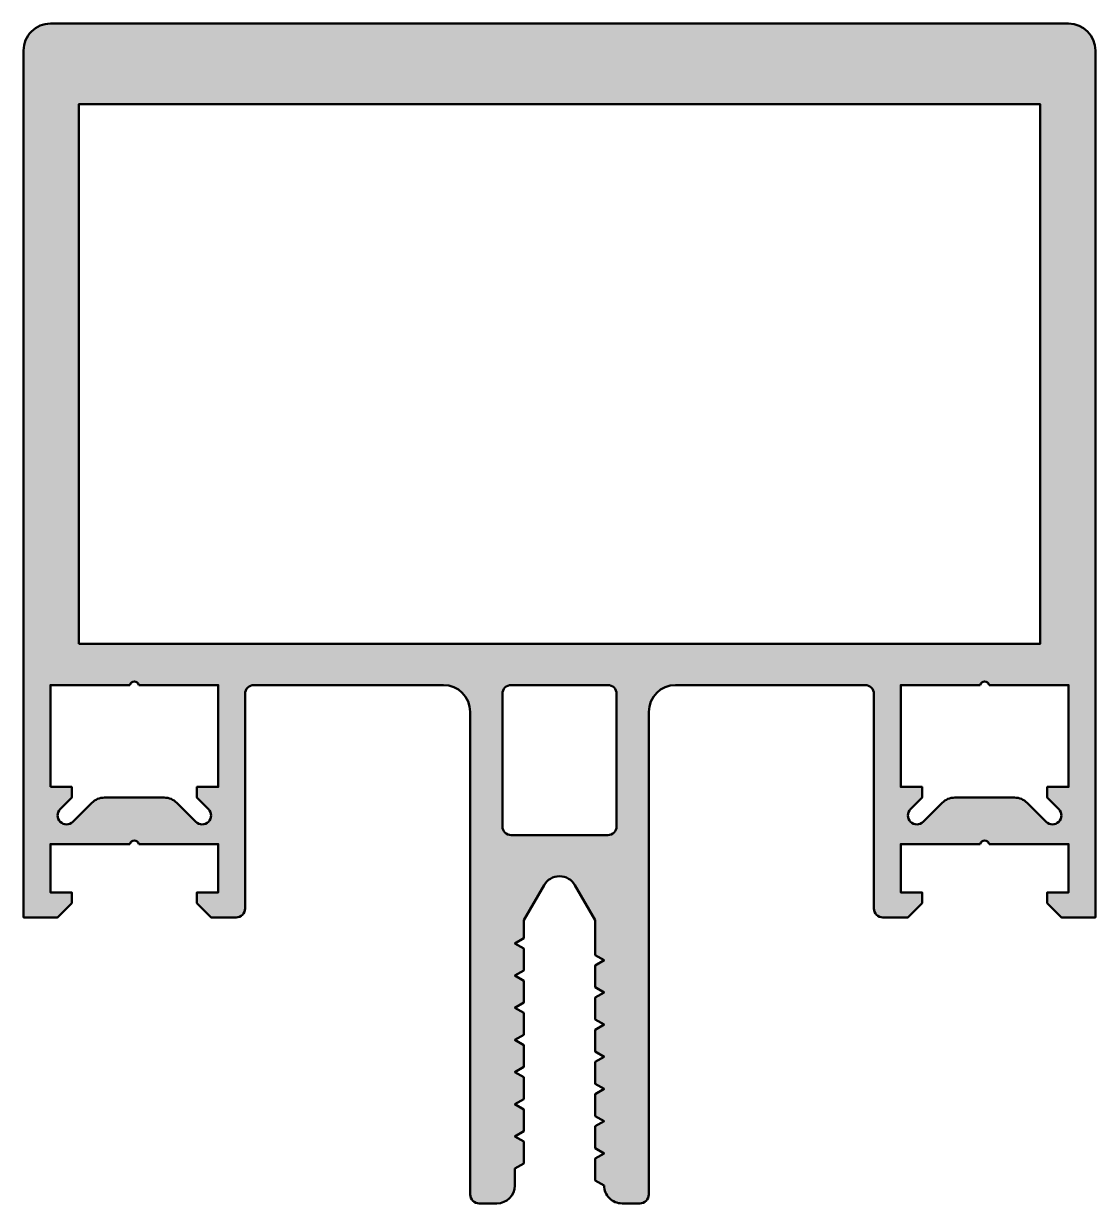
# Model space of a CAD drawing. Extents: x -30 to 30, y -16 to 50.
import ezdxf

# ---------------------------------------------------------------- set-up
doc = ezdxf.new("R2010")
doc.units = 0
doc.layers.add('0S-Alu contour', color=7, linetype='Continuous', lineweight=50)
doc.layers.add('0S-Alu hatch', color=252, linetype='Continuous', lineweight=25)

# ---------------------------------------------------------------- blocks, each defined once
blk = doc.blocks.new('324010__DCA32D7E_B743_4778_930B_084255B07F0F_')
at = {"layer": '0S-Alu hatch'}
h = blk.add_hatch(color=256, dxfattribs=at)
edge = h.paths.add_edge_path()
edge.add_arc((-28.49999999999992, 48.49999999999994), 1.500000000000063, 89.99999999999973, 180)
edge.add_line((-29.99999999999999, 48.49999999999994), (-30, -2.84e-14))
edge.add_line((-30, -2.84e-14), (-28.10000000000001, -2.84e-14))
edge.add_line((-28.10000000000001, -2.84e-14), (-27.29999999999995, 0.7999999999999261))
edge.add_line((-27.29999999999995, 0.7999999999999261), (-27.30000000000001, 1.399999999999948))
edge.add_line((-27.30000000000001, 1.399999999999948), (-28.5, 1.399999999999948))
edge.add_line((-28.5, 1.399999999999948), (-28.5, 4.099999999999909))
edge.add_line((-28.5, 4.099999999999909), (-24.04494897427833, 4.099999999999937))
edge.add_ellipse((-23.80000000000001, 4.049999999999897), major_axis=(-0.2500000000000059, 0), ratio=1, start_angle=191.5369590328246, end_angle=348.46304096717546, ccw=False)
edge.add_line((-23.5550510257217, 4.099999999999937), (-19.10000000000002, 4.099999999999937))
edge.add_line((-19.10000000000002, 4.099999999999937), (-19.10000000000002, 1.399999999999948))
edge.add_line((-19.10000000000002, 1.399999999999948), (-20.30000000000007, 1.399999999999948))
edge.add_line((-20.30000000000007, 1.399999999999948), (-20.30000000000007, 0.799999999999983))
edge.add_line((-20.30000000000007, 0.799999999999983), (-19.49999999999998, -5.68e-14))
edge.add_line((-19.49999999999998, -5.68e-14), (-18.09999999999994, -5.68e-14))
edge.add_arc((-18.09999999999997, 0.4999999999999787), 0.5000000000000356, 270.0000000000041, 360)
edge.add_line((-17.59999999999994, 0.4999999999999787), (-17.60000000000002, 12.49999999999994))
edge.add_ellipse((-17.10000000000002, 12.49999999999997), major_axis=(-0.5000000000000036, 0), ratio=1, start_angle=270.00000000000205, end_angle=360, ccw=False)
edge.add_line((-17.10000000000003, 12.99999999999997), (-6.499999999999971, 12.99999999999988))
edge.add_ellipse((-6.499999999999985, 11.49999999999981), major_axis=(-1.500000000000071, 0), ratio=1, start_angle=180, end_angle=269.99999999999943, ccw=False)
edge.add_line((-4.999999999999914, 11.49999999999981), (-4.9999999999999, -15.50000000000006))
edge.add_arc((-4.499999999999921, -15.50000000000003), 0.4999999999999787, 180, 270.0000000000025)
edge.add_line((-4.4999999999999, -16), (-3.499999999999914, -16.00000000000001))
edge.add_arc((-3.499999999999928, -15), 1.000000000000014, 270.0000000000008, 360)
edge.add_line((-2.499999999999914, -15), (-2.499999999999914, -14.05277679671569))
edge.add_line((-2.499999999999914, -14.05277679671569), (-1.9999999999999, -13.76410166212086))
edge.add_line((-1.9999999999999, -13.76410166212086), (-1.999999999999914, -12.54145193131052))
edge.add_line((-1.999999999999914, -12.54145193131052), (-2.499999999999914, -12.25277679671568))
edge.add_line((-2.499999999999914, -12.25277679671568), (-1.999999999999914, -11.96410166212089))
edge.add_line((-1.999999999999914, -11.96410166212089), (-1.999999999999914, -10.74145193131048))
edge.add_line((-1.999999999999914, -10.74145193131048), (-2.499999999999914, -10.45277679671569))
edge.add_line((-2.499999999999914, -10.45277679671569), (-1.999999999999914, -10.16410166212085))
edge.add_line((-1.999999999999914, -10.16410166212085), (-1.999999999999914, -8.941451931310496))
edge.add_line((-1.999999999999914, -8.941451931310496), (-2.499999999999928, -8.652776796715642))
edge.add_line((-2.499999999999928, -8.652776796715642), (-1.999999999999914, -8.364101662120817))
edge.add_line((-1.999999999999914, -8.364101662120817), (-1.999999999999914, -7.141451931310484))
edge.add_line((-1.999999999999914, -7.141451931310484), (-2.4999999999999, -6.852776796715659))
edge.add_line((-2.4999999999999, -6.852776796715659), (-1.999999999999914, -6.564101662120833))
edge.add_line((-1.999999999999914, -6.564101662120833), (-1.999999999999914, -5.341451931310473))
edge.add_line((-1.999999999999914, -5.341451931310473), (-2.4999999999999, -5.052776796715647))
edge.add_line((-2.4999999999999, -5.052776796715647), (-1.999999999999914, -4.76410166212085))
edge.add_line((-1.999999999999914, -4.76410166212085), (-1.999999999999914, -3.541451931310433))
edge.add_line((-1.999999999999914, -3.541451931310433), (-2.499999999999914, -3.252776796715636))
edge.add_line((-2.499999999999914, -3.252776796715636), (-1.999999999999914, -2.96410166212081))
edge.add_line((-1.999999999999914, -2.96410166212081), (-1.999999999999914, -1.741451931310422))
edge.add_line((-1.999999999999914, -1.741451931310422), (-2.499999999999928, -1.452776796715596))
edge.add_line((-2.499999999999928, -1.452776796715596), (-1.999999999999914, -1.164101662120856))
edge.add_line((-1.999999999999914, -1.164101662120856), (-1.999999999999914, -0.164101662120828))
edge.add_line((-1.999999999999914, -0.164101662120828), (-0.8660253585603356, 1.799999999999982))
edge.add_ellipse((4.52240835e-08, 1.299999999999982), major_axis=(-0.9999999999999831, 0), ratio=1, start_angle=210.0000000000006, end_angle=329.99999999999943, ccw=False)
edge.add_line((0.8660254490085036, 1.799999999999982), (2.000000000000014, -0.1641015681547913))
edge.add_line((2.000000000000014, -0.1641015681547913), (2.000000000000014, -2.111324865405123))
edge.add_line((2.000000000000014, -2.111324865405123), (2.500000000000028, -2.399999999999948))
edge.add_line((2.500000000000028, -2.399999999999948), (1.999999999999971, -2.688675134594689))
edge.add_line((1.999999999999971, -2.688675134594689), (2.000000000000028, -3.911324865405163))
edge.add_line((2.000000000000028, -3.911324865405163), (2.500000000000056, -4.200000000000017))
edge.add_line((2.500000000000056, -4.200000000000017), (1.999999999999971, -4.488675134594785))
edge.add_line((1.999999999999971, -4.488675134594785), (1.999999999999971, -5.711324865405174))
edge.add_line((1.999999999999971, -5.711324865405174), (2.500000000000028, -5.999999999999971))
edge.add_line((2.500000000000028, -5.999999999999971), (1.999999999999971, -6.288675134594768))
edge.add_line((1.999999999999971, -6.288675134594768), (2.000000000000028, -7.511324865405214))
edge.add_line((2.000000000000028, -7.511324865405214), (2.500000000000028, -7.799999999999982))
edge.add_line((2.500000000000028, -7.799999999999982), (1.999999999999957, -8.088675134594865))
edge.add_line((1.999999999999957, -8.088675134594865), (1.999999999999971, -9.311324865405169))
edge.add_line((1.999999999999971, -9.311324865405169), (2.500000000000014, -9.599999999999964))
edge.add_line((2.500000000000014, -9.599999999999964), (1.999999999999971, -9.888675134594791))
edge.add_line((1.999999999999971, -9.888675134594791), (2.000000000000028, -11.11132486540522))
edge.add_line((2.000000000000028, -11.11132486540522), (2.500000000000042, -11.40000000000002))
edge.add_line((2.500000000000042, -11.40000000000002), (1.999999999999957, -11.68867513459489))
edge.add_line((1.999999999999957, -11.68867513459489), (1.999999999999971, -12.91132486540519))
edge.add_line((1.999999999999971, -12.91132486540519), (2.500000000000042, -13.20000000000002))
edge.add_line((2.500000000000042, -13.20000000000002), (2.000000000000028, -13.4886751345948))
edge.add_line((2.000000000000028, -13.4886751345948), (1.999999999999971, -14.71132486540526))
edge.add_line((1.999999999999971, -14.71132486540526), (2.499999999999957, -14.99999999999998))
edge.add_arc((3.499999999999978, -14.99999999999998), 1.000000000000021, 180, 270.0000000000004)
edge.add_line((3.499999999999985, -16), (4.500000000000099, -16.00000000000003))
edge.add_arc((4.500000000000106, -15.50000000000006), 0.4999999999999716, 269.9999999999992, 360)
edge.add_line((5.000000000000078, -15.50000000000006), (4.999999999999971, 11.49999999999988))
edge.add_ellipse((6.500000000000008, 11.49999999999993), major_axis=(-1.500000000000037, 0), ratio=1, start_angle=270.0000000000014, end_angle=360, ccw=False)
edge.add_line((6.499999999999971, 12.99999999999997), (17.10000000000003, 12.99999999999994))
edge.add_ellipse((17.10000000000003, 12.49999999999994), major_axis=(-0.4999999999999965, 0), ratio=1, start_angle=180, end_angle=270, ccw=False)
edge.add_line((17.60000000000002, 12.49999999999994), (17.59999999999997, 0.4999999999999432))
edge.add_arc((18.10000000000001, 0.4999999999999787), 0.5000000000000356, 180, 270.0000000000041)
edge.add_line((18.10000000000004, -5.68e-14), (19.49999999999995, -2.84e-14))
edge.add_line((19.49999999999995, -2.84e-14), (20.30000000000012, 0.8000000000000397))
edge.add_line((20.30000000000012, 0.8000000000000397), (20.30000000000002, 1.39999999999992))
edge.add_line((20.30000000000002, 1.39999999999992), (19.10000000000002, 1.39999999999992))
edge.add_line((19.10000000000002, 1.39999999999992), (19.10000000000002, 4.099999999999909))
edge.add_line((19.10000000000002, 4.099999999999909), (23.5550510257217, 4.099999999999937))
edge.add_ellipse((23.80000000000001, 4.049999999999897), major_axis=(-0.2500000000000059, 0), ratio=1, start_angle=191.5369590328246, end_angle=348.46304096717546, ccw=False)
edge.add_line((24.04494897427833, 4.099999999999937), (28.50000000000001, 4.099999999999937))
edge.add_line((28.50000000000001, 4.099999999999937), (28.50000000000001, 1.399999999999948))
edge.add_line((28.50000000000001, 1.399999999999948), (27.30000000000002, 1.399999999999948))
edge.add_line((27.30000000000002, 1.399999999999948), (27.30000000000001, 0.7999999999999261))
edge.add_line((27.30000000000001, 0.7999999999999261), (28.09999999999999, 0))
edge.add_line((28.09999999999999, 0), (30, -8.53e-14))
edge.add_line((30, -8.53e-14), (30, 48.5))
edge.add_arc((28.50000000000003, 48.5), 1.499999999999968, 0, 89.99999999999987)
edge.add_line((28.50000000000004, 49.99999999999997), (-28.49999999999992, 50))
h.paths.add_polyline_path([(-26.89999999999999, 15.29999999999995), (-26.89999999999999, 45.50000000000003), (26.90000000000001, 45.50000000000006), (26.90000000000001, 15.30000000000001)])
edge = h.paths.add_edge_path()
edge.add_line((-28.50000000000006, 7.299999999999982), (-28.49999999999996, 13))
edge.add_line((-28.49999999999996, 13), (-24.04494897427833, 12.99999999999997))
edge.add_ellipse((-23.80000000000001, 12.94999999999993), major_axis=(-0.2500000000000059, 0), ratio=1, start_angle=191.5369590328246, end_angle=348.46304096717546, ccw=False)
edge.add_line((-23.5550510257217, 12.99999999999997), (-19.10000000000002, 12.99999999999994))
edge.add_line((-19.10000000000002, 12.99999999999994), (-19.10000000000003, 7.299999999999982))
edge.add_line((-19.10000000000003, 7.299999999999982), (-20.30000000000001, 7.299999999999982))
edge.add_line((-20.30000000000001, 7.299999999999982), (-20.30000000000007, 6.699999999999988))
edge.add_line((-20.30000000000007, 6.699999999999988), (-19.65355339059341, 6.053553390593293))
edge.add_ellipse((-20.0071067811867, 5.699999999999988), major_axis=(-0.5000000000000292, 0), ratio=1, start_angle=45.00000000000642, end_angle=225.0000000000018, ccw=False)
edge.add_line((-20.36066017177995, 5.346446609406655), (-21.42132034355973, 6.407106781186514))
edge.add_arc((-22.12842712474631, 5.69999999999986), 1.000000000000099, 45.00000000000292, 90.0000000000016)
edge.add_line((-22.12842712474634, 6.69999999999996), (-25.47157287525358, 6.699999999999958))
edge.add_arc((-25.47157287525362, 5.699999999999583), 1.000000000000374, 89.99999999999837, 134.9999999999974)
edge.add_line((-26.1786796564404, 6.407106781186428), (-27.23933982822006, 5.346446609406626))
edge.add_ellipse((-27.59289321881335, 5.699999999999953), major_axis=(-0.5000000000000543, 0), ratio=1, start_angle=-45, end_angle=134.9999999999977, ccw=False)
edge.add_line((-27.94644660940666, 6.053553390593265), (-27.30000000000003, 6.699999999999988))
edge.add_line((-27.30000000000003, 6.699999999999988), (-27.30000000000001, 7.299999999999982))
edge.add_line((-27.30000000000001, 7.299999999999982), (-28.50000000000006, 7.299999999999982))
edge = h.paths.add_edge_path()
edge.add_line((3.200000000000031, 12.49999999999991), (3.200000000000017, 5.099999999999937))
edge.add_ellipse((2.700000000000038, 5.099999999999916), major_axis=(-0.4999999999999787, 0), ratio=1, start_angle=90.00000000000239, end_angle=180, ccw=False)
edge.add_line((2.700000000000059, 4.599999999999937), (-2.699999999999903, 4.59999999999988))
edge.add_ellipse((-2.699999999999874, 5.099999999999837), major_axis=(-0.4999999999999574, 0), ratio=1, start_angle=0, end_angle=89.9999999999967, ccw=False)
edge.add_line((-3.199999999999832, 5.099999999999837), (-3.199999999999931, 12.49999999999988))
edge.add_ellipse((-2.699999999999882, 12.49999999999992), major_axis=(-0.5000000000000498, 0), ratio=1, start_angle=270.0000000000041, end_angle=360, ccw=False)
edge.add_line((-2.699999999999917, 12.99999999999997), (2.69999999999996, 12.99999999999991))
edge.add_ellipse((2.699999999999995, 12.49999999999988), major_axis=(-0.5000000000000356, 0), ratio=1, start_angle=180, end_angle=270.0000000000041, ccw=False)
edge = h.paths.add_edge_path()
edge.add_line((24.04494897427833, 12.99999999999997), (28.50000000000001, 12.99999999999994))
edge.add_line((28.50000000000001, 12.99999999999994), (28.5, 7.299999999999982))
edge.add_line((28.5, 7.299999999999982), (27.30000000000001, 7.299999999999954))
edge.add_line((27.30000000000001, 7.299999999999954), (27.3, 6.699999999999931))
edge.add_line((27.3, 6.699999999999931), (27.94644660940655, 6.053553390593322))
edge.add_ellipse((27.5928932188133, 5.699999999999981), major_axis=(-0.5000000000000266, 0), ratio=1, start_angle=45.00000000001012, end_angle=225.0000000000078, ccw=False)
edge.add_line((27.23933982822007, 5.346446609406626), (26.17867965644024, 6.407106781186541))
edge.add_arc((25.4715728752536, 5.699999999999853), 1.000000000000163, 45.00000000000201, 90.0000000000016)
edge.add_line((25.47157287525357, 6.700000000000017), (22.12842712474618, 6.699999999999903))
edge.add_arc((22.1284271247462, 5.699999999999953), 0.999999999999949, 90.0000000000016, 135.0000000000005)
edge.add_line((21.42132034355968, 6.407106781186457), (20.36066017178001, 5.346446609406683))
edge.add_ellipse((20.00710678118669, 5.699999999999988), major_axis=(-0.5000000000000517, 0), ratio=1, start_angle=-44.999999999994486, end_angle=135.0000000000009, ccw=False)
edge.add_line((19.65355339059334, 6.053553390593265), (20.30000000000006, 6.699999999999903))
edge.add_line((20.30000000000006, 6.699999999999903), (20.30000000000008, 7.299999999999982))
edge.add_line((20.30000000000008, 7.299999999999982), (19.10000000000002, 7.300000000000011))
edge.add_line((19.10000000000002, 7.300000000000011), (19.10000000000003, 12.99999999999994))
edge.add_line((19.10000000000003, 12.99999999999994), (23.5550510257217, 12.99999999999997))
edge.add_ellipse((23.80000000000001, 12.94999999999993), major_axis=(-0.2500000000000059, 0), ratio=1, start_angle=191.5369590328246, end_angle=348.46304096717546, ccw=False)
at = {"layer": '0S-Alu contour', "color": 7}
for points in [[(28.50000000000004, 49.99999999999997), (-28.49999999999992, 50)], [(-29.99999999999999, 48.49999999999994), (-30, -2.84e-14), (-28.10000000000001, -2.84e-14), (-27.29999999999995, 0.7999999999999261), (-27.30000000000001, 1.399999999999948), (-28.5, 1.399999999999948), (-28.5, 4.099999999999909), (-24.04494897427833, 4.099999999999937)], [(24.04494897427833, 4.099999999999937), (28.50000000000001, 4.099999999999937), (28.50000000000001, 1.399999999999948), (27.30000000000002, 1.399999999999948), (27.30000000000001, 0.7999999999999261), (28.09999999999999, 0), (30, -8.53e-14), (30, 48.5)], [(-26.89999999999999, 15.29999999999995), (-26.89999999999999, 45.50000000000003), (26.90000000000001, 45.50000000000006), (26.90000000000001, 15.30000000000001), (-26.89999999999999, 15.29999999999995)], [(-28.50000000000006, 7.299999999999982), (-28.49999999999996, 13), (-24.04494897427833, 12.99999999999997)], [(-23.5550510257217, 12.99999999999997), (-19.10000000000002, 12.99999999999994), (-19.10000000000003, 7.299999999999982), (-20.30000000000001, 7.299999999999982), (-20.30000000000007, 6.699999999999988), (-19.65355339059341, 6.053553390593293)], [(-17.10000000000003, 12.99999999999997), (-6.499999999999971, 12.99999999999988)], [(-2.699999999999917, 12.99999999999997), (2.69999999999996, 12.99999999999991)], [(6.499999999999971, 12.99999999999997), (17.10000000000003, 12.99999999999994)], [(19.65355339059334, 6.053553390593265), (20.30000000000006, 6.699999999999903), (20.30000000000008, 7.299999999999982), (19.10000000000002, 7.300000000000011), (19.10000000000003, 12.99999999999994), (23.5550510257217, 12.99999999999997)], [(24.04494897427833, 12.99999999999997), (28.50000000000001, 12.99999999999994), (28.5, 7.299999999999982), (27.30000000000001, 7.299999999999954), (27.3, 6.699999999999931), (27.94644660940655, 6.053553390593322)], [(-17.59999999999994, 0.4999999999999787), (-17.60000000000002, 12.49999999999994)], [(-3.199999999999832, 5.099999999999837), (-3.199999999999931, 12.49999999999988)], [(3.200000000000031, 12.49999999999991), (3.200000000000017, 5.099999999999937)], [(17.60000000000002, 12.49999999999994), (17.59999999999997, 0.4999999999999432)], [(-4.999999999999914, 11.49999999999981), (-4.9999999999999, -15.50000000000006)], [(5.000000000000078, -15.50000000000006), (4.999999999999971, 11.49999999999988)], [(-27.94644660940666, 6.053553390593265), (-27.30000000000003, 6.699999999999988), (-27.30000000000001, 7.299999999999982), (-28.50000000000006, 7.299999999999982)], [(-22.12842712474634, 6.69999999999996), (-25.47157287525358, 6.699999999999958)], [(25.47157287525357, 6.700000000000017), (22.12842712474618, 6.699999999999903)], [(-26.1786796564404, 6.407106781186428), (-27.23933982822006, 5.346446609406626)], [(-20.36066017177995, 5.346446609406655), (-21.42132034355973, 6.407106781186514)], [(21.42132034355968, 6.407106781186457), (20.36066017178001, 5.346446609406683)], [(27.23933982822007, 5.346446609406626), (26.17867965644024, 6.407106781186541)], [(-23.5550510257217, 4.099999999999937), (-19.10000000000002, 4.099999999999937), (-19.10000000000002, 1.399999999999948), (-20.30000000000007, 1.399999999999948), (-20.30000000000007, 0.799999999999983), (-19.49999999999998, -5.68e-14), (-18.09999999999994, -5.68e-14)], [(2.700000000000059, 4.599999999999937), (-2.699999999999903, 4.59999999999988)], [(18.10000000000004, -5.68e-14), (19.49999999999995, -2.84e-14), (20.30000000000012, 0.8000000000000397), (20.30000000000002, 1.39999999999992), (19.10000000000002, 1.39999999999992), (19.10000000000002, 4.099999999999909), (23.5550510257217, 4.099999999999937)], [(-2.499999999999914, -15), (-2.499999999999914, -14.05277679671569), (-1.9999999999999, -13.76410166212086), (-1.999999999999914, -12.54145193131052), (-2.499999999999914, -12.25277679671568), (-1.999999999999914, -11.96410166212089), (-1.999999999999914, -10.74145193131048), (-2.499999999999914, -10.45277679671569), (-1.999999999999914, -10.16410166212085), (-1.999999999999914, -8.941451931310496), (-2.499999999999928, -8.652776796715642), (-1.999999999999914, -8.364101662120817), (-1.999999999999914, -7.141451931310484), (-2.4999999999999, -6.852776796715659), (-1.999999999999914, -6.564101662120833), (-1.999999999999914, -5.341451931310473), (-2.4999999999999, -5.052776796715647), (-1.999999999999914, -4.76410166212085), (-1.999999999999914, -3.541451931310433), (-2.499999999999914, -3.252776796715636), (-1.999999999999914, -2.96410166212081), (-1.999999999999914, -1.741451931310422), (-2.499999999999928, -1.452776796715596), (-1.999999999999914, -1.164101662120856), (-1.999999999999914, -0.164101662120828), (-0.8660253585603356, 1.799999999999982)], [(0.8660254490085036, 1.799999999999982), (2.000000000000014, -0.1641015681547913), (2.000000000000014, -2.111324865405123), (2.500000000000028, -2.399999999999948), (1.999999999999971, -2.688675134594689), (2.000000000000028, -3.911324865405163), (2.500000000000056, -4.200000000000017), (1.999999999999971, -4.488675134594785), (1.999999999999971, -5.711324865405174), (2.500000000000028, -5.999999999999971), (1.999999999999971, -6.288675134594768), (2.000000000000028, -7.511324865405214), (2.500000000000028, -7.799999999999982), (1.999999999999957, -8.088675134594865), (1.999999999999971, -9.311324865405169), (2.500000000000014, -9.599999999999964), (1.999999999999971, -9.888675134594791), (2.000000000000028, -11.11132486540522), (2.500000000000042, -11.40000000000002), (1.999999999999957, -11.68867513459489), (1.999999999999971, -12.91132486540519), (2.500000000000042, -13.20000000000002), (2.000000000000028, -13.4886751345948), (1.999999999999971, -14.71132486540526), (2.499999999999957, -14.99999999999998)], [(-4.4999999999999, -16), (-3.499999999999914, -16.00000000000001)], [(3.499999999999985, -16), (4.500000000000099, -16.00000000000003)]]:
    blk.add_lwpolyline(points, dxfattribs=at)
for centre, radius, start, end in [((-28.49999999999992, 48.49999999999994), 1.500000000000063, 89.99999999999973, 180), ((28.50000000000003, 48.5), 1.499999999999968, 0, 89.99999999999987), ((-25.47157287525362, 5.699999999999583), 1.000000000000374, 89.99999999999837, 134.9999999999974), ((-22.12842712474631, 5.69999999999986), 1.000000000000099, 45.00000000000292, 90.0000000000016), ((22.1284271247462, 5.699999999999953), 0.999999999999949, 90.0000000000016, 135.0000000000005), ((25.4715728752536, 5.699999999999853), 1.000000000000163, 45.00000000000201, 90.0000000000016), ((-18.09999999999997, 0.4999999999999787), 0.5000000000000356, 270.0000000000041, 0), ((18.10000000000001, 0.4999999999999787), 0.5000000000000356, 180, 270.0000000000041), ((-3.499999999999928, -15), 1.000000000000014, 270.0000000000008, 0), ((3.499999999999978, -14.99999999999998), 1.000000000000021, 180, 270.0000000000004), ((-4.499999999999921, -15.50000000000003), 0.4999999999999787, 180, 270.0000000000025), ((4.500000000000106, -15.50000000000006), 0.4999999999999716, 269.9999999999992, 0)]:
    blk.add_arc(centre, radius, start, end, dxfattribs=at)
at = {"layer": '0S-Alu contour', "color": 7, "extrusion": (0, 0, -1)}
for centre, radius, start, end in [((23.80000000000001, 12.94999999999993), 0.2500000000000059, 11.53695903282453, 168.4630409671754), ((17.10000000000002, 12.49999999999997), 0.5000000000000036, 0, 89.99999999999797), ((6.499999999999985, 11.49999999999981), 1.500000000000071, 90.00000000000055, 180), ((2.699999999999882, 12.49999999999992), 0.5000000000000498, 0, 89.99999999999594), ((-2.699999999999995, 12.49999999999988), 0.5000000000000356, 89.99999999999594, 180), ((-6.500000000000008, 11.49999999999993), 1.500000000000037, 0, 89.99999999999856), ((-17.10000000000003, 12.49999999999994), 0.4999999999999965, 90, 180), ((-23.80000000000001, 12.94999999999993), 0.2500000000000059, 11.53695903282453, 168.4630409671754), ((27.59289321881335, 5.699999999999953), 0.5000000000000543, 225.0000000000023, 45.00000000000001), ((20.0071067811867, 5.699999999999988), 0.5000000000000292, 134.9999999999982, 314.9999999999937), ((-20.00710678118669, 5.699999999999988), 0.5000000000000517, 224.9999999999991, 44.99999999999452), ((-27.5928932188133, 5.699999999999981), 0.5000000000000266, 134.9999999999922, 314.9999999999899), ((2.699999999999874, 5.099999999999837), 0.4999999999999574, 270.0000000000033, 0), ((-2.700000000000038, 5.099999999999916), 0.4999999999999787, 180, 269.9999999999976), ((23.80000000000001, 4.049999999999897), 0.2500000000000059, 11.53695903282453, 168.4630409671754), ((-23.80000000000001, 4.049999999999897), 0.2500000000000059, 11.53695903282453, 168.4630409671754), ((-4.52240835e-08, 1.299999999999982), 0.9999999999999831, 30.00000000000055, 149.9999999999994)]:
    blk.add_arc(centre, radius, start, end, dxfattribs=at)
blk = doc.blocks.new('324010__9374887C_E696_41D7_9038_845BD4E79B5D_')
at = {"layer": '0S-Alu contour', "color": 7}
blk.add_blockref('324010__DCA32D7E_B743_4778_930B_084255B07F0F_', (0, 0), dxfattribs=at)

msp = doc.modelspace()

# ---------------------------------------------------------------- block references
at = {"layer": '0S-Alu contour', "color": 7}
msp.add_blockref('324010__9374887C_E696_41D7_9038_845BD4E79B5D_', (0, 0), dxfattribs=at)

doc.saveas('drawing.dxf')
